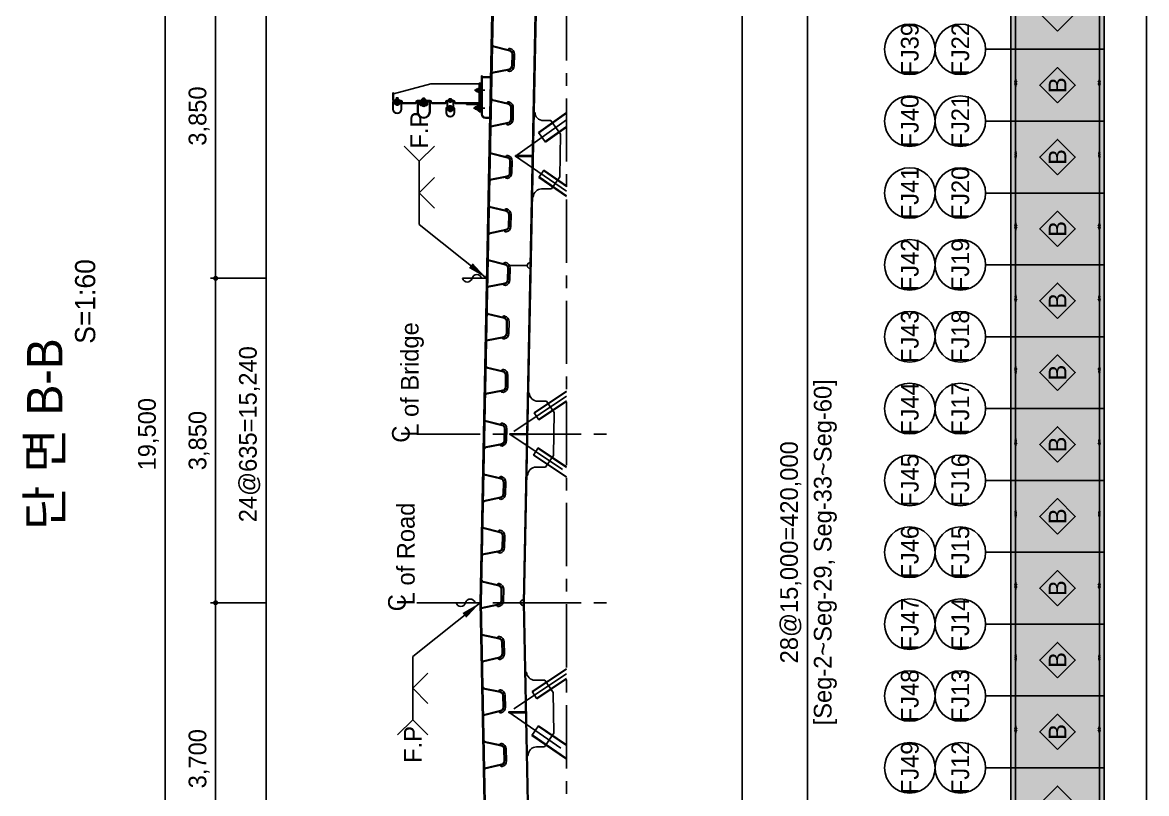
# Model space of a CAD drawing. Extents: x 2878 to 48040, y 1884 to 33858.
# Drawn here: x 34695 to 48040, y 14287 to 23435 of the extents above; entities that cross this region are included whole.
import ezdxf
from ezdxf.enums import TextEntityAlignment as Align

# ---------------------------------------------------------------- set-up
doc = ezdxf.new("R2010")
doc.units = 0
doc.header["$LTSCALE"] = 600
doc.linetypes.add('CENTER', pattern=[2, 1.25, -0.25, 0.25, -0.25])
doc.linetypes.add('HIDDEN', pattern=[0.375, 0.25, -0.125])
for name, color, linetype in [('254', 254, 'Continuous'), ('3', 3, 'Continuous'), ('6', 6, 'Continuous'), ('_BAR_MARK_LNE', 1, 'Continuous'), ('center', 1, 'CENTER'), ('CS-CNTL', 1, 'CENTER'), ('CS-CUTL', 1, 'CENTER'), ('CS-DIML', 1, 'Continuous'), ('CS-LEAL', 1, 'Continuous'), ('CS-PATT', 1, 'Continuous'), ('CS-STEL-MAJR', 3, 'Continuous'), ('CS-STEL-MINR', 8, 'HIDDEN'), ('CS-SYMB', 3, 'Continuous'), ('CS-TABL-1', 4, 'Continuous'), ('CS-TEXT2', 6, 'Continuous'), ('CS-TEXT3', 2, 'Continuous'), ('CS-TEXT4', 7, 'Continuous'), ('DIML', 1, 'Continuous'), ('STEEL', 3, 'Continuous'), ('STEEL-M', 3, 'Continuous')]:
    doc.layers.add(name, color=color, linetype=linetype)
doc.styles.add('HY견고딕', font='HYGTRE.TTF')
doc.styles.add('휴먼고딕', font='HMKMG.TTF')
doc.dimstyles.new('일반도면_0001', dxfattribs={"dimtxt": 3.5, "dimasz": 1, "dimexe": 1, "dimexo": 5, "dimgap": 1.25, "dimtad": 1, "dimdec": 0, "dimzin": 0, "dimdsep": 46, "dimlunit": 6, "dimtxsty": '휴먼고딕', "dimblk": 'DOT', "dimcen": 0, "dimclrd": 1, "dimclre": 1, "dimclrt": 7, "dimadec": 0, "dimazin": 0, "dimtfac": 1, "dimtdec": 0, "dimtix": 1, "dimtmove": 2, "dimatfit": 3, "dimldrblk": 'NONE', "dimfxl": 1, "dimfrac": 2, "dimtolj": 1, "dimtzin": 0, "dimarcsym": 0})

# ---------------------------------------------------------------- blocks, each defined once
blk = doc.blocks.new('행어')
at = {"color": 1, "linetype": 'HIDDEN', "ltscale": 0.3}
for p, q in [((0, 10), (-675, 10)), ((-496, -65), (-496, 65)), ((-364, -65), (-364, 65)), ((-66, -65), (-66, 65)), ((0, 10), (675, 10)), ((66, -65), (66, 65)), ((364, -65), (364, 65)), ((496, -65), (496, 65)), ((0, -10), (-675, -10)), ((0, -10), (675, -10))]:
    blk.add_line(p, q, dxfattribs=at)
at = {"color": 3}
for p, q in [((-267, 152), (-267, 35)), ((-233, 152), (-267, 152)), ((-265, 150), (-265, 35)), ((-235, 150), (-265, 150)), ((-235, 150), (-235, 35)), ((-233, 152), (-233, 35)), ((233, 152), (233, 35)), ((233, 152), (267, 152)), ((235, 150), (235, 35)), ((235, 150), (265, 150)), ((265, 150), (265, 35)), ((267, 152), (267, 35)), ((-267, -262), (-267, -35)), ((-233, -262), (-267, -262)), ((-265, -260), (-265, -35)), ((-235, -260), (-265, -260)), ((-235, -260), (-235, -35)), ((-233, -262), (-233, -35)), ((233, -262), (233, -35)), ((233, -262), (267, -262)), ((235, -260), (235, -35)), ((235, -260), (265, -260)), ((265, -260), (265, -35)), ((267, -262), (267, -35))]:
    blk.add_line(p, q, dxfattribs=at)
at = {"layer": '3'}
for p, q in [((675, 10), (700, 10)), ((-750, 0), (-750, -10)), ((-675, -10), (-750, -10)), ((675, -10), (750, -10)), ((750, 0), (750, -10))]:
    blk.add_line(p, q, dxfattribs=at)
at = {"layer": '6', "color": 1, "linetype": 'HIDDEN', "ltscale": 0.05}
for p, q in [((-267, 20), (-277, 10)), ((-267, 35), (-267, 20)), ((-265, 35), (-265, 10)), ((-265, 35), (-265, 10)), ((-235, 35), (-235, 10)), ((-235, 35), (-235, 10)), ((-233, 20), (-233, 35)), ((-233, 20), (-223, 10)), ((233, 20), (223, 10)), ((233, 35), (233, 20)), ((235, 35), (235, 10)), ((235, 35), (235, 10)), ((265, 35), (265, 10)), ((265, 35), (265, 10)), ((267, 20), (267, 35)), ((267, 20), (277, 10)), ((-267, -20), (-277, -10)), ((-267, -35), (-267, -20)), ((-265, -35), (-265, -10)), ((-235, -35), (-235, -10)), ((-233, -20), (-223, -10)), ((-233, -20), (-233, -35)), ((233, -20), (223, -10)), ((233, -35), (233, -20)), ((235, -35), (235, -10)), ((265, -35), (265, -10)), ((267, -20), (277, -10)), ((267, -20), (267, -35))]:
    blk.add_line(p, q, dxfattribs=at)
at = {"layer": 'center', "color": 1, "linetype": 'CENTER'}
blk.add_line((-750, 0), (750, 0), dxfattribs=at)
at = {"layer": 'STEEL', "color": 3}
for p, q in [((-675, 10), (-589, 35)), ((0, 35), (-589, 35)), ((-576, 35), (-576, -35)), ((-304, 35), (-304, 65)), ((0, 35), (589, 35)), ((304, 35), (304, 65)), ((576, 35), (576, -35)), ((675, 10), (589, 35)), ((-675, -10), (-589, -35)), ((0, -35), (-589, -35)), ((0, -35), (589, -35)), ((675, -10), (589, -35))]:
    blk.add_line(p, q, dxfattribs=at)
at = {"layer": 'STEEL', "color": 3, "linetype": 'HIDDEN'}
for p, q in [((-556, 35), (-556, 65)), ((-304, 65), (-556, 65)), ((-126, 35), (-126, 65)), ((0, 65), (-126, 65)), ((0, 65), (126, 65)), ((126, 35), (126, 65)), ((304, 65), (556, 65)), ((556, 35), (556, 65)), ((-556, -65), (-556, -35)), ((-304, -65), (-556, -65)), ((-304, -65), (-304, -35)), ((-126, -65), (-126, -35)), ((0, -65), (-126, -65)), ((0, -65), (126, -65)), ((126, -65), (126, -35)), ((304, -65), (304, -35)), ((304, -65), (556, -65)), ((556, -65), (556, -35))]:
    blk.add_line(p, q, dxfattribs=at)
at = {"layer": 'STEEL-M', "color": 3}
for p, q in [((-700, 10), (-750, 0)), ((700, 10), (750, 0))]:
    blk.add_line(p, q, dxfattribs=at)
at = {"layer": 'STEEL-M'}
for p, q in [((-675, 10), (-700, 10)), ((-675, 10), (-675, -10)), ((675, 10), (675, -10))]:
    blk.add_line(p, q, dxfattribs=at)
blk = doc.blocks.new('_Dot')
at = {"layer": 'DIML'}
blk.add_line((0, 0), (-1, 0), dxfattribs=at)
at = {"layer": 'DIML', "const_width": 0.5}
blk.add_lwpolyline([(-0.25, 0, 1), (0.25, 0, 1)], format="xyb", close=True, dxfattribs=at)
blk = doc.blocks.new('*D344')
at = {"layer": 'CS-DIML', "color": 1, "lineweight": -2}
for p, q in [((44613, 29085), (43953, 29085)), ((44013, 5274), (44013, 29025)), ((44613, 5214), (43953, 5214))]:
    blk.add_line(p, q, dxfattribs=at)
at = {"layer": 'Defpoints', "color": 0}
for p in [(44013, 29085), (44613, 29085), (44613, 5214)]:
    blk.add_point(p, dxfattribs=at)
at = {"layer": 'CS-DIML', "color": 1, "lineweight": -2, "xscale": 60, "yscale": 60, "zscale": 60}
for p, rotation in [((44013, 29085), 90), ((44013, 5214), 270)]:
    blk.add_blockref('_Dot', p, dxfattribs=dict(at, rotation=rotation))
at = {"layer": 'CS-DIML', "color": 7, "char_height": 210, "attachment_point": 5, "rotation": 90, "style": '휴먼고딕'}
for s, insert in [('\\A1;[Seg-2~Seg-29, Seg-33~Seg-60]', (44227, 17149)), ('\\A1;28@15,000=420,000', (43817, 17149))]:
    blk.add_mtext(s, dxfattribs=dict(at, insert=insert))
blk = doc.blocks.new('_None')
blk = doc.blocks.new('u-rib')
at = {"layer": 'CS-STEL-MAJR'}
for p, q in [((-154, 0), (-162, -2)), ((-117, -204), (-162, 0)), ((-109, -203), (-154, 0)), ((154, 0), (109, -203)), ((154, 0), (162, -2)), ((172, 0), (160, -10)), ((-172, 0), (-160, -10)), ((162, 0), (117, -204)), ((-70, -234), (70, -234)), ((-70, -242), (70, -242)), ((-70, -262), (70, -262))]:
    blk.add_line(p, q, dxfattribs=at)
for centre, radius, start, end in [((-117, -204), 20, 102.5338, 192.5338), ((-70, -194), 68, 192.5338, 270), ((-70, -194), 48, 192.5338, 270), ((-70, -194), 40, 192.5338, 270), ((70, -194), 40, 270, 347.4662), ((70, -194), 48, 270, 347.4662), ((70, -194), 68, 270, 347.4662), ((117, -204), 20, 347.4662, 77.4662)]:
    blk.add_arc(centre, radius, start, end, dxfattribs=at)
blk = doc.blocks.new('연석')
at = {"layer": 'CS-STEL-MAJR'}
for p, q in [((-290, 1142), (-405, 700)), ((-216, 1150), (-300, 1150)), ((-300, 1150), (-300, 1142)), ((-216, 1142), (-300, 1142)), ((-211, 1106), (-223, 1106)), ((-211, 1094), (-223, 1094)), ((-208, 1058), (-208, 1134)), ((-200, 1119), (-200, 1142)), ((-200, 1058), (-200, 1134)), ((-200, 1058), (-200, 1081)), ((-196, 1142), (-196, 1119)), ((-196, 1081), (-196, 1058)), ((-192, 1150), (-105, 1150)), ((-105, 1146), (-192, 1146)), ((-192, 1115), (-180, 1115)), ((-180, 1111), (-192, 1111)), ((-192, 1089), (-180, 1089)), ((-180, 1085), (-192, 1085)), ((-180, 1115), (-180, 1111)), ((-180, 1089), (-180, 1085)), ((-161, 1082), (-161, 1118)), ((-192, 1054), (-105, 1054)), ((-105, 1050), (-192, 1050)), ((-192, 1050), (-191, 1050)), ((-192, 1042), (-191, 1042)), ((-183, 883), (-183, 1034)), ((-175, 883), (-175, 1034)), ((-208, 711), (-208, 859)), ((-200, 711), (-200, 859)), ((-200, 814), (-200, 844)), ((-192, 875), (-191, 875)), ((-192, 867), (-191, 867)), ((-192, 844), (-192, 814)), ((-184, 860), (-75, 860)), ((-75, 852), (-184, 852)), ((-184, 806), (-167, 806)), ((-167, 806), (-167, 798)), ((-150, 763), (-150, 807)), ((-405, 126), (-405, 700)), ((-211, 793), (-226, 793)), ((-211, 777), (-226, 777)), ((-200, 726), (-200, 756)), ((-192, 756), (-192, 726)), ((-192, 703), (-191, 703)), ((-192, 695), (-191, 695)), ((-167, 798), (-184, 798)), ((-184, 772), (-167, 772)), ((-167, 764), (-184, 764)), ((-184, 718), (-75, 718)), ((-75, 710), (-184, 710)), ((-183, 530), (-183, 687)), ((-175, 530), (-175, 687)), ((-167, 772), (-167, 764)), ((-211, 476), (-223, 476)), ((-211, 464), (-223, 464)), ((-208, 433), (-208, 506)), ((-200, 433), (-200, 506)), ((-197, 452), (-197, 488)), ((-192, 522), (-191, 522)), ((-192, 514), (-191, 514)), ((-192, 514), (-191, 514)), ((-192, 425), (-191, 425)), ((-192, 417), (-191, 417)), ((-183, 126), (-183, 409)), ((-131, 476), (-143, 476)), ((-131, 464), (-143, 464)), ((-125, 489), (-125, 512)), ((-125, 428), (-125, 451)), ((-121, 512), (-121, 489)), ((-121, 451), (-121, 428)), ((-117, 520), (-65, 520)), ((-65, 516), (-117, 516)), ((-117, 485), (-105, 485)), ((-105, 481), (-117, 481)), ((-117, 459), (-105, 459)), ((-105, 455), (-117, 455)), ((-117, 424), (-65, 424)), ((-65, 420), (-117, 420)), ((-105, 485), (-105, 481)), ((-105, 459), (-105, 455)), ((-86, 452), (-86, 488)), ((-351, 129), (-351, 142)), ((-348, 146), (-312, 146)), ((-343, 146), (-343, 161)), ((-341, 143), (-341, 131)), ((-339, 165), (-321, 165)), ((-319, 143), (-319, 131)), ((-317, 146), (-317, 161)), ((-309, 129), (-309, 142)), ((-94, 141), (-146, 141)), ((-146, 138), (-146, 141)), ((-141, 141), (-141, 154)), ((-102, 158), (-138, 158)), ((-133, 158), (-133, 173)), ((-131, 155), (-131, 143)), ((-111, 177), (-129, 177)), ((-109, 155), (-109, 143)), ((-107, 158), (-107, 173)), ((-99, 141), (-99, 154)), ((-94, 138), (-94, 141)), ((-500, 100), (-48, 100)), ((-500, 92), (-48, 92)), ((-356, 129), (-304, 129)), ((-356, 126), (-356, 129)), ((-343, 100), (-343, 126)), ((-317, 100), (-317, 126)), ((-304, 126), (-304, 129)), ((-8, 52), (-8, 0)), ((0, 52), (0, 0))]:
    blk.add_line(p, q, dxfattribs=at)
at = {"layer": 'CS-STEL-MAJR', "linetype": 'HIDDEN', "ltscale": 12.5}
for p, q in [((-198, 1142), (-198, 1119)), ((-198, 1081), (-198, 1058)), ((-105, 1148), (-192, 1148)), ((-192, 1113), (-180, 1113)), ((-180, 1087), (-192, 1087)), ((-192, 1052), (-105, 1052)), ((-196, 844), (-196, 814)), ((-75, 856), (-184, 856)), ((-184, 802), (-167, 802)), ((-196, 756), (-196, 726)), ((-167, 768), (-184, 768)), ((-184, 714), (-75, 714)), ((-123, 512), (-123, 489)), ((-123, 451), (-123, 428)), ((-65, 518), (-117, 518)), ((-117, 483), (-105, 483)), ((-105, 457), (-117, 457)), ((-117, 422), (-65, 422))]:
    blk.add_line(p, q, dxfattribs=at)
at = {"layer": 'CS-STEL-MAJR', "linetype": 'CENTER', "ltscale": 20}
blk.add_line((-330, 61), (-330, 182), dxfattribs=at)
at = {"layer": 'CS-STEL-MAJR'}
for points in [[(-223, 1091), (-241, 1091), (-241, 1109), (-223, 1109)], [(-208, 1109), (-161, 1109), (-161, 1091), (-208, 1091)], [(-226, 774), (-235, 774), (-235, 796), (-226, 796)], [(-208, 796), (-150, 796), (-150, 774), (-208, 774)], [(-223, 461), (-230, 461), (-230, 479), (-223, 479)], [(-208, 479), (-197, 479), (-197, 461), (-208, 461)], [(-208, 479), (-208, 479)], [(-208, 461), (-208, 461)], [(-175, 409), (-175, 276), (-163, 276), (-163, 138), (-85, 138), (-85, 126), (-175, 126), (-175, 276)], [(-143, 461), (-146, 461), (-146, 479), (-143, 479)], [(-128, 479), (-128, 479)], [(-128, 479), (-86, 479), (-86, 461), (-128, 461)], [(-128, 461), (-128, 461)], [(-133, 138), (-133, 100)], [(-107, 100), (-107, 138)], [(-500, 100), (-500, 92)], [(-490, 92), (-490, -10)], [(-482, 92), (-482, -10)]]:
    blk.add_lwpolyline(points, dxfattribs=at)
for points in [[(-223, 1082), (-223, 1118), (-208, 1118), (-208, 1082)], [(-211, 1082), (-211, 1118), (-208, 1118), (-208, 1082)], [(-226, 763), (-226, 807), (-211, 807), (-211, 763)], [(-211, 763), (-211, 807), (-208, 807), (-208, 763)], [(-223, 452), (-223, 488), (-208, 488), (-208, 452)], [(-211, 452), (-211, 488), (-208, 488), (-208, 452)], [(-143, 452), (-143, 488), (-128, 488), (-128, 452)], [(-131, 452), (-131, 488), (-128, 488), (-128, 452)], [(-415, 112), (-75, 112), (-75, 126), (-415, 126)], [(-415, 100), (-75, 100), (-75, 112), (-415, 112)]]:
    blk.add_lwpolyline(points, close=True, dxfattribs=at)
for points in [[(-179, 1082, 0.414214), (-173, 1088), (-173, 1112, 0.414214), (-179, 1118), (-196, 1118), (-196, 1130), (-173, 1130, -0.414214), (-161, 1118), (-161, 1082, -0.414214), (-173, 1070), (-196, 1070), (-196, 1082)], [(-168, 752), (-192, 752), (-192, 740), (-162, 740, 0.414214), (-150, 752), (-150, 818, 0.414214), (-162, 830), (-192, 830), (-192, 818), (-168, 818, -0.414214), (-162, 812), (-162, 758, -0.414214)], [(-194, 433), (-131, 433, 0.414214), (-125, 439), (-125, 501, 0.414214), (-131, 508), (-194, 508, 0.414214), (-200, 501), (-200, 439, 0.414214)], [(-194, 432), (-131, 432, 0.414214), (-125, 439), (-125, 501, 0.414214), (-131, 507), (-194, 507, 0.414214), (-200, 501), (-200, 439, 0.414214)], [(-194, 436), (-131, 436, 0.414214), (-128, 439), (-128, 501, 0.414214), (-131, 504), (-194, 504, 0.414214), (-197, 501), (-197, 439, 0.414214)], [(-194, 436), (-131, 436, 0.414214), (-128, 439), (-128, 501, 0.414214), (-131, 504), (-194, 504, 0.414214), (-197, 501), (-197, 439, 0.414214)], [(-104, 452, 0.414214), (-98, 458), (-98, 482, 0.414214), (-104, 488), (-121, 488), (-121, 500), (-98, 500, -0.414214), (-86, 488), (-86, 452, -0.414214), (-98, 440), (-121, 440), (-121, 452)]]:
    blk.add_lwpolyline(points, format="xyb", close=True, dxfattribs=at)
at = {"layer": 'CS-STEL-MAJR', "linetype": 'CENTER', "ltscale": 1000}
blk.add_lwpolyline([(-120, 195), (-120, 61)], dxfattribs=at)
at = {"layer": 'CS-STEL-MAJR'}
for centre, radius, start, end in [((-216, 1134), 16, 0, 90), ((-216, 1134), 8, 0, 90), ((-192, 1142), 8, 90, 180), ((-192, 1119), 8, 180, 270), ((-192, 1081), 8, 90, 180), ((-192, 1142), 4, 90, 180), ((-192, 1119), 4, 180, 270), ((-192, 1081), 4, 90, 180), ((-177, 1100), 24.2, 312.075, 47.925), ((-105, 1100), 50, 270, 90), ((-105, 1100), 46, 270, 90), ((-192, 1058), 16, 180, 270), ((-192, 1058), 8, 180, 270), ((-192, 1058), 8, 180, 270), ((-192, 1058), 4, 180, 270), ((-191, 1034), 16, 0, 90), ((-191, 1034), 8, 0, 90), ((-192, 859), 16, 90, 180), ((-192, 859), 8, 90, 180), ((-184, 844), 16, 90, 180), ((-184, 814), 16, 180, 270), ((-184, 844), 8, 90, 180), ((-184, 814), 8, 180, 270), ((-191, 883), 8, 270, 0), ((-191, 883), 16, 270, 0), ((-169, 785), 29.2, 311.1121, 48.8879), ((-75, 785), 75, 270, 90), ((-75, 785), 67, 270, 90), ((-192, 711), 16, 180, 270), ((-184, 756), 16, 90, 180), ((-184, 726), 16, 180, 270), ((-192, 711), 8, 180, 270), ((-184, 756), 8, 90, 180), ((-184, 726), 8, 180, 270), ((-191, 687), 16, 0, 90), ((-191, 687), 8, 0, 90), ((-192, 506), 16, 90, 180), ((-192, 433), 16, 180, 270), ((-192, 506), 8, 90, 180), ((-192, 433), 8, 180, 270), ((-213, 470), 24.2, 312.075, 47.925), ((-191, 530), 16, 270, 0), ((-191, 530), 8, 270, 0), ((-191, 409), 16, 0, 90), ((-191, 409), 8, 0, 90), ((-117, 512), 8, 90, 180), ((-117, 489), 8, 180, 270), ((-117, 451), 8, 90, 180), ((-117, 428), 8, 180, 270), ((-117, 512), 4, 90, 180), ((-117, 489), 4, 180, 270), ((-117, 451), 4, 90, 180), ((-117, 428), 4, 180, 270), ((-102, 470), 24.2, 312.075, 47.925), ((-65, 470), 50, 0, 90), ((-65, 470), 46, 0, 90), ((-65, 470), 46, 270, 0), ((-65, 470), 50, 270, 0), ((-348, 142), 3.13, 90, 180), ((-339, 161), 3.13, 90, 180), ((-343, 143), 2.3, 0, 90), ((-339, 143), 2.3, 90, 180), ((-321, 161), 3.13, 0, 90), ((-321, 143), 2.3, 0, 90), ((-317, 143), 2.3, 90, 180), ((-312, 142), 3.13, 0, 90), ((-138, 154), 3.13, 90, 180), ((-129, 173), 3.13, 90, 180), ((-133, 155), 2.3, 0, 90), ((-133, 143), 2.3, 270, 0), ((-129, 155), 2.3, 90, 180), ((-129, 143), 2.3, 180, 270), ((-111, 173), 3.13, 0, 90), ((-111, 155), 2.3, 0, 90), ((-111, 143), 2.3, 270, 0), ((-107, 155), 2.3, 90, 180), ((-107, 143), 2.3, 180, 270), ((-102, 154), 3.13, 0, 90), ((-343, 131), 2.3, 270, 0), ((-339, 131), 2.3, 180, 270), ((-321, 131), 2.3, 270, 0), ((-317, 131), 2.3, 180, 270), ((-48, 52), 48, 0, 90), ((-48, 52), 40, 0, 90)]:
    blk.add_arc(centre, radius, start, end, dxfattribs=at)
at = {"layer": 'CS-STEL-MAJR', "linetype": 'HIDDEN', "ltscale": 12.5}
for centre, radius, start, end in [((-192, 1142), 6, 90, 180), ((-192, 1119), 6, 180, 270), ((-192, 1081), 6, 90, 180), ((-105, 1100), 48, 270, 90), ((-192, 1058), 6, 180, 270), ((-184, 844), 12, 90, 180), ((-184, 814), 12, 180, 270), ((-75, 785), 71, 270, 90), ((-184, 756), 12, 90, 180), ((-184, 726), 12, 180, 270), ((-117, 512), 6, 90, 180), ((-117, 489), 6, 180, 270), ((-117, 451), 6, 90, 180), ((-117, 428), 6, 180, 270), ((-65, 470), 48, 0, 90), ((-65, 470), 48, 270, 0)]:
    blk.add_arc(centre, radius, start, end, dxfattribs=at)
blk = doc.blocks.new('fp-flat-14')
at = {"layer": 'CS-SYMB', "color": 1}
blk.add_line((0, 0), (0, 10), dxfattribs=at)
for centre, start, end in [((-0.46, 8.12), 283.8809, 76.1191), ((0.46, 4.36), 103.8809, 256.1191)]:
    blk.add_arc(centre, 1.94, start, end, dxfattribs=at)
blk = doc.blocks.new('*D510')
at = {"layer": 'CS-DIML', "color": 1, "lineweight": -2}
for p, q in [((38188, 26170), (37528, 26170)), ((37588, 10990), (37588, 26110)), ((38188, 10930), (37528, 10930))]:
    blk.add_line(p, q, dxfattribs=at)
at = {"layer": 'Defpoints', "color": 0}
for p in [(37588, 26170), (38188, 26170), (38188, 10930)]:
    blk.add_point(p, dxfattribs=at)
at = {"layer": 'CS-DIML', "color": 1, "lineweight": -2, "xscale": 60, "yscale": 60, "zscale": 60}
for p, rotation in [((37588, 26170), 90), ((37588, 10930), 270)]:
    blk.add_blockref('_Dot', p, dxfattribs=dict(at, rotation=rotation))
at = {"layer": 'CS-DIML', "color": 7, "insert": (37392, 18550), "char_height": 210, "attachment_point": 5, "rotation": 90, "style": '휴먼고딕'}
blk.add_mtext('\\A1;24@635=15,240', dxfattribs=at)
blk = doc.blocks.new('*D515')
at = {"layer": 'CS-DIML', "color": 1, "lineweight": -2}
for p, q in [((37588, 24250), (36928, 24250)), ((36988, 20460), (36988, 24190)), ((37588, 20400), (36928, 20400))]:
    blk.add_line(p, q, dxfattribs=at)
at = {"layer": 'Defpoints', "color": 0}
for p in [(36988, 24250), (37588, 24250), (37588, 20400)]:
    blk.add_point(p, dxfattribs=at)
at = {"layer": 'CS-DIML', "color": 1, "lineweight": -2, "xscale": 60, "yscale": 60, "zscale": 60}
for p, rotation in [((36988, 24250), 90), ((36988, 20400), 270)]:
    blk.add_blockref('_Dot', p, dxfattribs=dict(at, rotation=rotation))
at = {"layer": 'CS-DIML', "color": 7, "insert": (36792, 22325), "char_height": 210, "attachment_point": 5, "rotation": 90, "style": '휴먼고딕'}
blk.add_mtext('\\A1;3,850', dxfattribs=at)
blk = doc.blocks.new('*D516')
at = {"layer": 'CS-DIML', "color": 1, "lineweight": -2}
for p, q in [((37588, 20400), (36928, 20400)), ((36988, 16610), (36988, 20340)), ((37588, 16550), (36928, 16550))]:
    blk.add_line(p, q, dxfattribs=at)
at = {"layer": 'Defpoints', "color": 0}
for p in [(36988, 20400), (37588, 20400), (37588, 16550)]:
    blk.add_point(p, dxfattribs=at)
at = {"layer": 'CS-DIML', "color": 1, "lineweight": -2, "xscale": 60, "yscale": 60, "zscale": 60}
for p, rotation in [((36988, 20400), 90), ((36988, 16550), 270)]:
    blk.add_blockref('_Dot', p, dxfattribs=dict(at, rotation=rotation))
at = {"layer": 'CS-DIML', "color": 7, "insert": (36792, 18475), "char_height": 210, "attachment_point": 5, "rotation": 90, "style": '휴먼고딕'}
blk.add_mtext('\\A1;3,850', dxfattribs=at)
blk = doc.blocks.new('*D517')
at = {"layer": 'CS-DIML', "color": 1, "lineweight": -2}
for p, q in [((37588, 16550), (36928, 16550)), ((36988, 12910), (36988, 16490)), ((37588, 12850), (36928, 12850))]:
    blk.add_line(p, q, dxfattribs=at)
at = {"layer": 'Defpoints', "color": 0}
for p in [(36988, 16550), (37588, 16550), (37588, 12850)]:
    blk.add_point(p, dxfattribs=at)
at = {"layer": 'CS-DIML', "color": 1, "lineweight": -2, "xscale": 60, "yscale": 60, "zscale": 60}
for p, rotation in [((36988, 16550), 90), ((36988, 12850), 270)]:
    blk.add_blockref('_Dot', p, dxfattribs=dict(at, rotation=rotation))
at = {"layer": 'CS-DIML', "color": 7, "insert": (36792, 14700), "char_height": 210, "attachment_point": 5, "rotation": 90, "style": '휴먼고딕'}
blk.add_mtext('\\A1;3,700', dxfattribs=at)
blk = doc.blocks.new('*D519')
at = {"layer": 'CS-DIML', "color": 1, "lineweight": -2}
for p, q in [((36988, 28300), (36328, 28300)), ((36388, 8860), (36388, 28240)), ((36988, 8800), (36328, 8800))]:
    blk.add_line(p, q, dxfattribs=at)
at = {"layer": 'Defpoints', "color": 0}
for p in [(36388, 28300), (36988, 28300), (36988, 8800)]:
    blk.add_point(p, dxfattribs=at)
at = {"layer": 'CS-DIML', "color": 1, "lineweight": -2, "xscale": 60, "yscale": 60, "zscale": 60}
for p, rotation in [((36388, 28300), 90), ((36388, 8800), 270)]:
    blk.add_blockref('_Dot', p, dxfattribs=dict(at, rotation=rotation))
at = {"layer": 'CS-DIML', "color": 7, "insert": (36192, 18550), "char_height": 210, "attachment_point": 5, "rotation": 90, "style": '휴먼고딕'}
blk.add_mtext('\\A1;19,500', dxfattribs=at)

msp = doc.modelspace()

# ---------------------------------------------------------------- hatches: boundary and pattern name
at = {"layer": '254'}
for points in [[(47537.2, 23969.5), (46428.9, 23969.5), (46428.9, 23117), (47537.2, 23117)], [(47537.2, 23117), (46428.9, 23117), (46428.9, 22264.4), (47537.2, 22264.4)], [(47537.2, 22264.4), (46428.9, 22264.4), (46428.9, 21411.9), (47537.2, 21411.9)], [(47537.2, 21411.9), (46428.9, 21411.9), (46428.9, 20559.4), (47537.2, 20559.4)], [(47537.2, 20559.4), (46428.9, 20559.4), (46428.9, 19706.8), (47537.2, 19706.8)], [(47537.2, 19706.8), (46428.9, 19706.8), (46428.9, 18854.3), (47537.2, 18854.3)], [(47537.2, 18854.3), (46428.9, 18854.3), (46428.9, 18001.8), (47537.2, 18001.8)], [(47537.2, 18001.8), (46428.9, 18001.8), (46428.9, 17149.3), (47537.2, 17149.3)], [(47537.2, 17149.3), (46428.9, 17149.3), (46428.9, 16296.7), (47537.2, 16296.7)], [(47537.2, 16296.7), (46428.9, 16296.7), (46428.9, 15444.2), (47537.2, 15444.2)], [(47537.2, 15444.2), (46428.9, 15444.2), (46428.9, 14591.7), (47537.2, 14591.7)], [(47537.2, 14591.7), (46428.9, 14591.7), (46428.9, 13739.1), (47537.2, 13739.1)]]:
    msp.add_hatch(color=256, dxfattribs=at).paths.add_polyline_path(points)

# ---------------------------------------------------------------- linework, layer by layer
at = {"layer": '_BAR_MARK_LNE'}
for p, q in [((39405.4, 21789), (39225.4, 21969)), ((39405.4, 21789), (39585.4, 21969)), ((39405.4, 21789), (39405.4, 21039)), ((39405.4, 21414), (39585.4, 21594)), ((39405.4, 21414), (39585.4, 21234)), ((39405.4, 21039), (40205.4, 20400.4)), ((39328.4, 15911.9), (40128.4, 16550.4)), ((39328.4, 15161.9), (39328.4, 15911.9)), ((39328.4, 15536.9), (39508.4, 15716.9)), ((39328.4, 15536.9), (39508.4, 15356.9)), ((39328.4, 15161.9), (39148.4, 14981.9)), ((39328.4, 15161.9), (39508.4, 14981.9))]:
    msp.add_line(p, q, dxfattribs=at)
for points in [[(40205.4, 20400.4, 0, 72, 0), (40017.8, 20550.1, 0, 0, 0)], [(40128.4, 16550.4, 0, 72, 0), (39940.8, 16400.7, 0, 0, 0)]]:
    msp.add_lwpolyline(points, format="xyseb", dxfattribs=at)
at = {"layer": 'CS-CNTL', "linetype": 'CENTER'}
for p, q in [((41153.1, 22279.8), (40548.5, 21850.4)), ((40548.5, 21850.4), (41153.1, 21433.7)), ((41153.1, 19000.2), (40482.5, 18550.4)), ((39378.4, 18550.4), (41653.1, 18550.4)), ((40482.5, 18550.4), (41153.1, 18100.6)), ((39378.4, 16550.4), (41653.1, 16550.4)), ((41153.1, 15707), (40468.5, 15250.4)), ((40468.5, 15250.4), (41153.1, 14780))]:
    msp.add_line(p, q, dxfattribs=at)
at = {"layer": 'CS-CUTL'}
msp.add_line((41153.1, 8584.1), (41153.1, 28516.7), dxfattribs=at)
at = {"layer": 'CS-DIML'}
for points in [[(46983.1, 23333.2), (47193.1, 23543.2), (46983.1, 23753.2), (46773.1, 23543.2)], [(46983.1, 22480.7), (47193.1, 22690.7), (46983.1, 22900.7), (46773.1, 22690.7)], [(46983.1, 21628.2), (47193.1, 21838.2), (46983.1, 22048.2), (46773.1, 21838.2)], [(46983.1, 20775.6), (47193.1, 20985.6), (46983.1, 21195.6), (46773.1, 20985.6)], [(46983.1, 19923.1), (47193.1, 20133.1), (46983.1, 20343.1), (46773.1, 20133.1)], [(46983.1, 19070.6), (47193.1, 19280.6), (46983.1, 19490.6), (46773.1, 19280.6)], [(46983.1, 18218), (47193.1, 18428), (46983.1, 18638), (46773.1, 18428)], [(46983.1, 17365.5), (47193.1, 17575.5), (46983.1, 17785.5), (46773.1, 17575.5)], [(46983.1, 16513), (47193.1, 16723), (46983.1, 16933), (46773.1, 16723)], [(46983.1, 15660.5), (47193.1, 15870.5), (46983.1, 16080.5), (46773.1, 15870.5)], [(46983.1, 14807.9), (47193.1, 15017.9), (46983.1, 15227.9), (46773.1, 15017.9)], [(46983.1, 13955.4), (47193.1, 14165.4), (46983.1, 14375.4), (46773.1, 14165.4)]]:
    msp.add_lwpolyline(points, close=True, dxfattribs=at)
at = {"layer": 'CS-LEAL'}
for p, q in [((46128.9, 23117), (46428.9, 23117)), ((46128.9, 22264.4), (46428.9, 22264.4)), ((46128.9, 21411.9), (46428.9, 21411.9)), ((46128.9, 20559.4), (46428.9, 20559.4)), ((46128.9, 19706.8), (46428.9, 19706.8)), ((46128.9, 18854.3), (46428.9, 18854.3)), ((46128.9, 18001.8), (46428.9, 18001.8)), ((46128.9, 17149.3), (46428.9, 17149.3)), ((46128.9, 16296.7), (46428.9, 16296.7)), ((46128.9, 15444.2), (46428.9, 15444.2)), ((46128.9, 14591.7), (46428.9, 14591.7))]:
    msp.add_line(p, q, dxfattribs=at)
for centre in [(45228.9, 23117), (45828.9, 23117), (45228.9, 22264.4), (45828.9, 22264.4), (45228.9, 21411.9), (45828.9, 21411.9), (45228.9, 20559.4), (45828.9, 20559.4), (45228.9, 19706.8), (45828.9, 19706.8), (45228.9, 18854.3), (45828.9, 18854.3), (45228.9, 18001.8), (45828.9, 18001.8), (45228.9, 17149.3), (45828.9, 17149.3), (45228.9, 16296.7), (45828.9, 16296.7), (45228.9, 15444.2), (45828.9, 15444.2), (45228.9, 14591.7), (45828.9, 14591.7)]:
    msp.add_circle(centre, 300, dxfattribs=at)
at = {"layer": 'CS-PATT'}
for p, q in [((40477.3, 20550.4), (40687.5, 20550.4)), ((40401.4, 16550.4), (40607.5, 16550.4))]:
    msp.add_line(p, q, dxfattribs=at)
at = {"layer": 'CS-STEL-MAJR'}
for p, q in [((46485.8, 4793.3), (46485.8, 30931.8)), ((47480.4, 4793.3), (47480.4, 30931.8)), ((40128.4, 16550.4), (40343.2, 27290.4)), ((40142.4, 16550.4), (40357.2, 27290.4)), ((40642.5, 16550.4), (40816.4, 25245.4)), ((40652.5, 16550.4), (40826.4, 25245.4)), ((40778.9, 22372.4), (40768.9, 22372.6)), ((41153.1, 22365.5), (40822.5, 22130.8)), ((41153.1, 22358.1), (40826, 22125.9)), ((40968.6, 22270.4), (40878.9, 22270.4)), ((41153.1, 22201.4), (40900, 22021.7)), ((41153.1, 22194), (40903.5, 22016.8)), ((41083.7, 22108.4), (40968.6, 22270.4)), ((40903.5, 22016.8), (40822.5, 22130.8)), ((41073.7, 21605.5), (41083.7, 22108.4)), ((40883.1, 21681.4), (40825.5, 21597.8)), ((40880.3, 21677.3), (41153.1, 21489.3)), ((40883.1, 21681.4), (41153.1, 21495.4)), ((40825.5, 21597.8), (41153.1, 21372)), ((40828.3, 21601.9), (41153.1, 21378.1)), ((41073.7, 21605.5), (40973.7, 21460.4)), ((40758.7, 21362.4), (40748.7, 21362.6)), ((40858.7, 21460.4), (40973.7, 21460.4)), ((40722.5, 20550.4), (40732.5, 20550.4)), ((40712.3, 19042.4), (40702.3, 19042.6)), ((41153.1, 19061.4), (40768.4, 18803.4)), ((41153.1, 19055.4), (40771.2, 18799.3)), ((40812.3, 18940.4), (40917.4, 18940.4)), ((41153.1, 18945.1), (40822.2, 18723.2)), ((41153.1, 18939.1), (40825, 18719)), ((41007.7, 18805.8), (40917.4, 18940.4)), ((40825, 18719), (40768.4, 18803.4)), ((40997.5, 18297.9), (41007.7, 18805.8)), ((40816.7, 18387.4), (40760.1, 18303)), ((40760.1, 18303), (41153.1, 18039.4)), ((40762.9, 18307.2), (41153.1, 18045.4)), ((40813.9, 18383.2), (41153.1, 18155.7)), ((40816.7, 18387.4), (41153.1, 18161.8)), ((40997.5, 18297.9), (40905.3, 18160.4)), ((40905.3, 18160.4), (40792.7, 18160.4)), ((40692.7, 18062.4), (40682.7, 18062.6)), ((40128.4, 16550.4), (40263.2, 9810.4)), ((40142.4, 16550.4), (40277.2, 9810.4)), ((40642.5, 16550.4), (40736.4, 11855.4)), ((40642.5, 16550.4), (40652.5, 16550.4)), ((40652.5, 16550.4), (40746.4, 11855.4)), ((41153.1, 15768.1), (40746.2, 15496.8)), ((41153.1, 15762.1), (40749, 15492.6)), ((40678.9, 15728.4), (40668.9, 15728.2)), ((40778.9, 15630.4), (40897.5, 15630.4)), ((41153.1, 15652), (40799.8, 15416.4)), ((41153.1, 15646), (40802.6, 15412.2)), ((40993.8, 15486), (40897.5, 15630.4)), ((40802.6, 15412.2), (40746.2, 15496.8)), ((40993.8, 15486), (41003.5, 15002.4)), ((40822.4, 15092), (40743.2, 14976.8)), ((40819, 15087), (41153.1, 14857.5)), ((40822.4, 15092), (41153.1, 14864.8)), ((40743.2, 14976.8), (41153.1, 14695.2)), ((40746.6, 14981.7), (41153.1, 14702.4)), ((41003.5, 15002.4), (40892.2, 14840.4)), ((40798.7, 14840.4), (40892.2, 14840.4)), ((40698.7, 14738.4), (40688.7, 14738.2))]:
    msp.add_line(p, q, dxfattribs=at)
for points in [[(46428.9, 23117), (46428.9, 23969.5), (47537.2, 23969.5), (47537.2, 23117)], [(46428.9, 22264.4), (46428.9, 23117), (47537.2, 23117), (47537.2, 22264.4)], [(46428.9, 21411.9), (46428.9, 22264.4), (47537.2, 22264.4), (47537.2, 21411.9)], [(40548.5, 21845.4), (40548.5, 21855.4), (40748.5, 21855.4), (40748.5, 21845.4)], [(46428.9, 20559.4), (46428.9, 21411.9), (47537.2, 21411.9), (47537.2, 20559.4)], [(46428.9, 19706.8), (46428.9, 20559.4), (47537.2, 20559.4), (47537.2, 19706.8)], [(46428.9, 18854.3), (46428.9, 19706.8), (47537.2, 19706.8), (47537.2, 18854.3)], [(46428.9, 18001.8), (46428.9, 18854.3), (47537.2, 18854.3), (47537.2, 18001.8)], [(40482.5, 18545.4), (40482.5, 18555.4), (40682.5, 18555.4), (40682.5, 18545.4)], [(46428.9, 17149.3), (46428.9, 18001.8), (47537.2, 18001.8), (47537.2, 17149.3)], [(46428.9, 16296.7), (46428.9, 17149.3), (47537.2, 17149.3), (47537.2, 16296.7)], [(46428.9, 15444.2), (46428.9, 16296.7), (47537.2, 16296.7), (47537.2, 15444.2)], [(46428.9, 14591.7), (46428.9, 15444.2), (47537.2, 15444.2), (47537.2, 14591.7)], [(40468.5, 15245.4), (40468.5, 15255.4), (40668.5, 15255.4), (40668.5, 15245.4)], [(46428.9, 13739.1), (46428.9, 14591.7), (47537.2, 14591.7), (47537.2, 13739.1)]]:
    msp.add_lwpolyline(points, close=True, dxfattribs=at)
for centre, radius, start, end in [((40878.9, 22370.4), 100, 178.85424, 270), ((40858.7, 21360.4), 100, 90, 178.85424), ((40722.5, 20550.4), 35, 88.85424, 268.85424), ((40812.3, 19040.4), 100, 178.85424, 270), ((40792.7, 18060.4), 100, 90, 178.85424), ((40642.5, 16550.4), 35, 88.85424, 271.14576), ((40778.9, 15730.4), 100, 181.14576, 270), ((40798.7, 14740.4), 100, 90, 181.14576)]:
    msp.add_arc(centre, radius, start, end, dxfattribs=at)
at = {"layer": 'CS-TABL-1', "color": 4}
msp.add_lwpolyline([(43239.8, 3532.4), (43239.8, 31732.4), (48039.8, 31732.4), (48039.8, 3532.4)], close=True, dxfattribs=at)

# ---------------------------------------------------------------- block references
at = {"xscale": -1, "rotation": 90}
msp.add_blockref('연석', (40243.4, 22300.4), dxfattribs=at)
at = {"xscale": -30, "yscale": 30, "zscale": 30, "rotation": 90}
for p in [(40219.4, 20400.4), (40142.4, 16550.4)]:
    msp.add_blockref('fp-flat-14', p, dxfattribs=at)
at = {"layer": 'CS-STEL-MAJR', "xscale": -1}
for p, rotation in [((40271.3, 22995.4), 88.85423716203329), ((40258.6, 22360.4), 88.85423716203329), ((40245.9, 21725.4), 88.85423716203329), ((40233.2, 21090.4), 88.85423716203329), ((40220.5, 20455.4), 88.85423716203329), ((40207.8, 19820.4), 88.85423716203329), ((40195.1, 19185.4), 88.85423716203329), ((40182.4, 18550.4), 88.85423716203329), ((40169.7, 17915.4), 88.85423716203329), ((40157, 17280.4), 88.85423716203329), ((40144.3, 16645.4), 88.85423716203329), ((40153.2, 16010.4), 91.14576283546593), ((40165.9, 15375.4), 91.14576283546593), ((40178.6, 14740.4), 91.14576283546593)]:
    msp.add_blockref('u-rib', p, dxfattribs=dict(at, rotation=rotation))
at = {"layer": 'CS-STEL-MINR', "yscale": 0.0568353067865246, "zscale": 0.05683530678129149}
for p, xscale, rotation in [((46485.8, 22719.1), 0.05683530677924864, 90), ((47480.4, 22719.1), -0.05683530677924864, 270), ((46485.8, 21866.6), 0.05683530677924864, 90), ((47480.4, 21866.6), -0.05683530677924864, 270), ((46485.8, 21014.1), 0.05683530677924864, 90), ((47480.4, 21014.1), -0.05683530677924864, 270), ((46485.8, 20161.5), 0.05683530677924864, 90), ((47480.4, 20161.5), -0.05683530677924864, 270), ((46485.8, 19309), 0.05683530677924864, 90), ((47480.4, 19309), -0.05683530677924864, 270), ((46485.8, 18456.5), 0.05683530677924864, 90), ((47480.4, 18456.5), -0.05683530677924864, 270), ((46485.8, 17603.9), 0.05683530677924864, 90), ((47480.4, 17603.9), -0.05683530677924864, 270), ((46485.8, 16751.4), 0.05683530677924864, 90), ((47480.4, 16751.4), -0.05683530677924864, 270), ((46485.8, 15898.9), 0.05683530677924864, 90), ((47480.4, 15898.9), -0.05683530677924864, 270), ((46485.8, 15046.3), 0.05683530677924864, 90), ((47480.4, 15046.3), -0.05683530677924864, 270)]:
    msp.add_blockref('행어', p, dxfattribs=dict(at, xscale=xscale, rotation=rotation))

# ---------------------------------------------------------------- texts
at = {"layer": 'CS-TEXT2', "style": 'HY견고딕'}
msp.add_text('단 면 B-B', height=420, rotation=90, dxfattribs=at).set_placement((34958.6, 18550.4), align=Align.MIDDLE_CENTER)
at = {"layer": 'CS-TEXT3', "style": 'HY견고딕'}
msp.add_text('S=1:60', height=240, rotation=90, dxfattribs=at).set_placement((35438.6, 19623.3), align=Align.MIDDLE_LEFT)
at = {"layer": 'CS-TEXT4', "style": '휴먼고딕'}
for s, p in [('FJ39', (45228.9, 23117)), ('FJ22', (45828.9, 23117)), ('B', (46983.1, 22690.7)), ('FJ40', (45228.9, 22264.4)), ('FJ21', (45828.9, 22264.4)), ('B', (46983.1, 21838.2)), ('FJ41', (45228.9, 21411.9)), ('FJ20', (45828.9, 21411.9)), ('B', (46983.1, 20985.6)), ('FJ42', (45228.9, 20559.4)), ('FJ19', (45828.9, 20559.4)), ('B', (46983.1, 20133.1)), ('FJ43', (45228.9, 19706.8)), ('FJ18', (45828.9, 19706.8)), ('B', (46983.1, 19280.6)), ('FJ44', (45228.9, 18854.3)), ('FJ17', (45828.9, 18854.3)), ('C', (39187.3, 18550.4)), ('B', (46983.1, 18428)), ('FJ45', (45228.9, 18001.8)), ('FJ16', (45828.9, 18001.8)), ('B', (46983.1, 17575.5)), ('FJ46', (45228.9, 17149.3)), ('FJ15', (45828.9, 17149.3)), ('B', (46983.1, 16723)), ('C', (39140.6, 16550.4)), ('FJ47', (45228.9, 16296.7)), ('FJ14', (45828.9, 16296.7)), ('B', (46983.1, 15870.5)), ('FJ48', (45228.9, 15444.2)), ('FJ13', (45828.9, 15444.2)), ('B', (46983.1, 15017.9)), ('FJ49', (45228.9, 14591.7)), ('FJ12', (45828.9, 14591.7))]:
    msp.add_text(s, height=210, rotation=90, dxfattribs=at).set_placement(p, align=Align.MIDDLE_CENTER)
for s, p in [('F.P', (39405.4, 21939.8)), ('L of Bridge', (39292.3, 18520.4)), ('L of Road', (39245.6, 16520.4)), ('F.P', (39328.4, 14651.3))]:
    msp.add_text(s, height=210, rotation=90, dxfattribs=at).set_placement(p, align=Align.MIDDLE_LEFT)

# ---------------------------------------------------------------- dimensions: what is measured, and where the dimension line sits
at = {"layer": 'CS-DIML'}
for base, p1, p2, text, picture, middle in [((44013.3, 29084.7), (44613.3, 5213.8), (44613.3, 29084.7), '28@15,000=420,000\\X[Seg-2~Seg-29, Seg-33~Seg-60]', '*D344', (44013.3, 17149.3)), ((37587.7, 26170.4), (38187.7, 10930.4), (38187.7, 26170.4), '24@635=<>', '*D510', (37391.5, 18550.4))]:
    dim = msp.add_linear_dim(base=base, p1=p1, p2=p2, angle=90, text=text, dimstyle='일반도면_0001', override={"dimscale": 60, "dimexo": 0}, dxfattribs=at)
    dim.commit()
    dim.dimension.update_dxf_attribs({"geometry": picture, "text_midpoint": middle})
for base, p1, p2, picture, middle in [((36387.7, 28300.4), (36987.7, 8800.4), (36987.7, 28300.4), '*D519', (36191.5, 18550.4)), ((36987.7, 24250.4), (37587.7, 20400.4), (37587.7, 24250.4), '*D515', (36791.5, 22325.4)), ((36987.7, 20400.4), (37587.7, 16550.4), (37587.7, 20400.4), '*D516', (36791.5, 18475.4)), ((36987.7, 16550.4), (37587.7, 12850.4), (37587.7, 16550.4), '*D517', (36791.5, 14700.4))]:
    dim = msp.add_linear_dim(base=base, p1=p1, p2=p2, angle=90, dimstyle='일반도면_0001', override={"dimscale": 60, "dimexo": 0}, dxfattribs=at)
    dim.commit()
    dim.dimension.update_dxf_attribs({"geometry": picture, "text_midpoint": middle})

doc.saveas('drawing.dxf')
